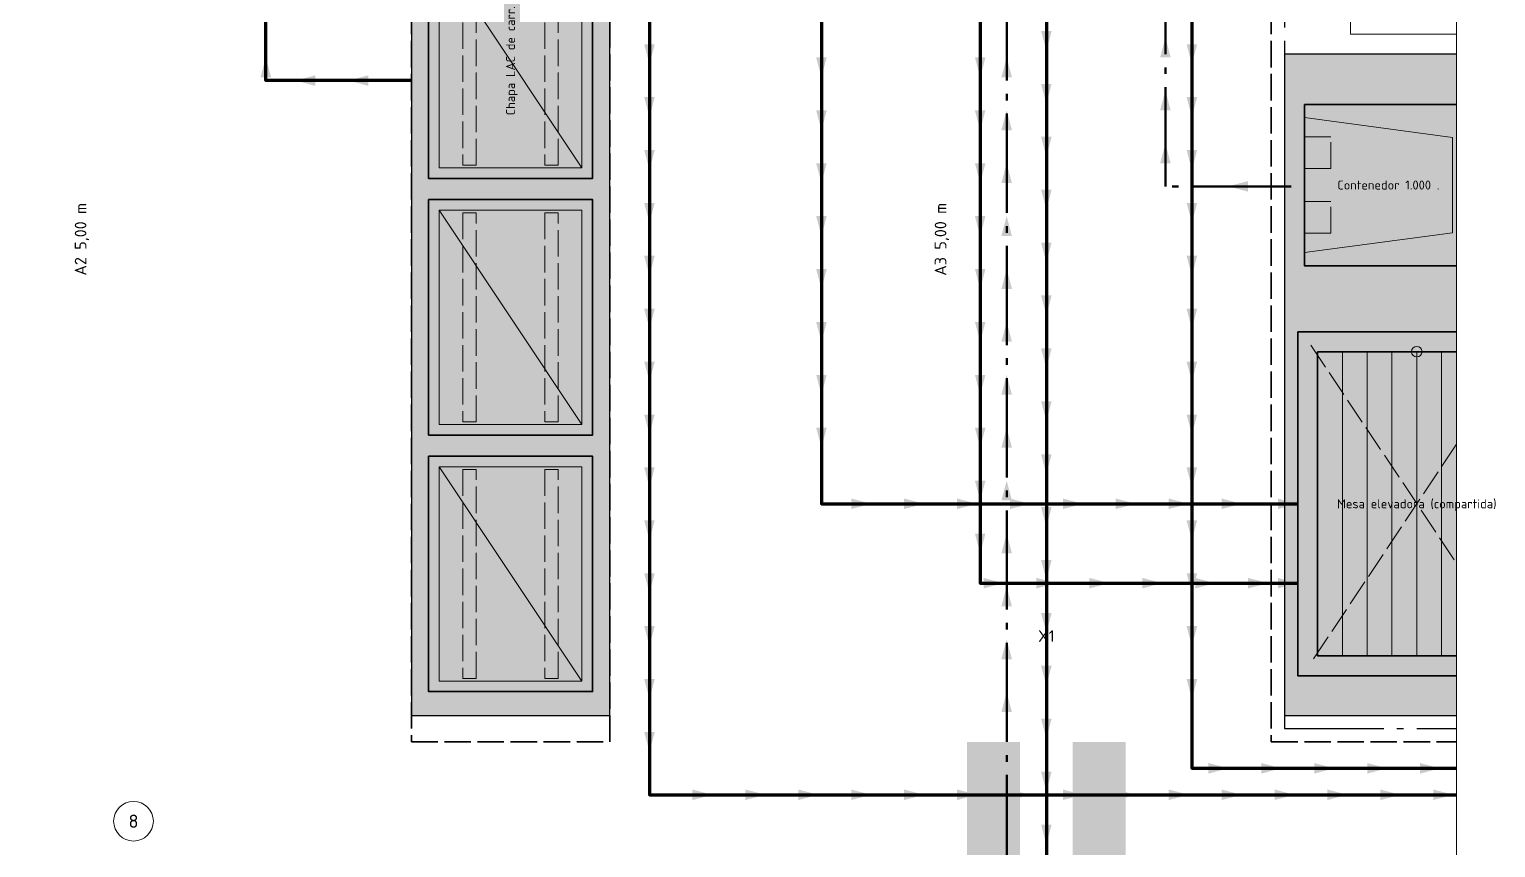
# Model space of a CAD drawing. Header units: millimetres. Extents: x 0 to 2430, y 0 to 841.
# Drawn here: x 367.2 to 588.9, y 287 to 410.8 of the extents above; entities that cross this region are included whole.
import ezdxf
from ezdxf.enums import TextEntityAlignment as Align

# ---------------------------------------------------------------- set-up
doc = ezdxf.new("R2010")
doc.units = ezdxf.units.MM
doc.linetypes.add('IRAM-E-TRAZOS', pattern=[5, 4, -1])
doc.linetypes.add('IRAM-F-TRAZO-PUNTO', pattern=[20, 15, -2, 1, -2])
for name, color, linetype, lineweight, true_color in [('A-AREA-TRABAJO', 30, 'CONTINUOUS', 13, 0xeb963c), ('A-EQUIPO', 30, 'CONTINUOUS', 35, 0xe67800), ('A-PASILLO', 2, 'IRAM-E-TRAZOS', 35, 0xd7a500), ('A-SENDA', 2, 'CONTINUOUS', 25, 0xd7a500), ('A-ZONA-LOG', 5, 'IRAM-F-TRAZO-PUNTO', 25, 0x285ac8)]:
    doc.layers.add(name, color=color, linetype=linetype, lineweight=lineweight, true_color=true_color)
for name, color, linetype, lineweight in [('A-EQUIPO-FINO', 8, 'CONTINUOUS', 13), ('A-EQUIPO-OCULTO', 8, 'IRAM-E-TRAZOS', 13), ('A-EQUIPO-RELLENO', 9, 'CONTINUOUS', 13), ('A-RELLENO', 9, 'CONTINUOUS', 13), ('A-SECTOR', 1, 'CONTINUOUS', 25), ('A-TEXTO', 7, 'CONTINUOUS', 18), ('F-MP', 5, 'CONTINUOUS', 70), ('F-SCRAP', 8, 'IRAM-F-TRAZO-PUNTO', 50)]:
    doc.layers.add(name, color=color, linetype=linetype, lineweight=lineweight)
doc.styles.add('ISO3098', font='isocpeur.ttf')

msp = doc.modelspace()

# ---------------------------------------------------------------- hatches: boundary and pattern name
at = {"layer": 'A-EQUIPO-RELLENO', "true_color": 0xe8ecf2}
h = msp.add_hatch(color=7, dxfattribs=at)
h.dxf.hatch_style = 1
h.paths.add_polyline_path([(427.6, 423.8), (427.6, 388.2), (452.4, 388.2), (452.4, 423.8)])
at = {"layer": 'A-EQUIPO-RELLENO', "true_color": 0xe6e6e6}
h = msp.add_hatch(color=7, dxfattribs=at)
h.dxf.hatch_style = 1
h.paths.add_polyline_path([(560, 375), (560, 399.4), (583, 399.4), (583, 375)])
at = {"layer": 'A-EQUIPO-RELLENO', "true_color": 0xe8ecf2}
h = msp.add_hatch(color=7, dxfattribs=at)
h.dxf.hatch_style = 1
h.paths.add_polyline_path([(427.6, 385), (427.6, 349.4), (452.4, 349.4), (452.4, 385)])
at = {"layer": 'A-EQUIPO-RELLENO', "true_color": 0xeeeeee}
h = msp.add_hatch(color=7, dxfattribs=at)
h.dxf.hatch_style = 1
h.paths.add_polyline_path([(559, 313), (559, 365), (583, 365), (583, 313)])
at = {"layer": 'A-EQUIPO-RELLENO', "true_color": 0xe8ecf2}
h = msp.add_hatch(color=7, dxfattribs=at)
h.dxf.hatch_style = 1
h.paths.add_polyline_path([(427.6, 346.2), (427.6, 310.6), (452.4, 310.6), (452.4, 346.2)])
at = {"layer": 'A-RELLENO', "true_color": 0xcde1f5}
h = msp.add_hatch(color=7, dxfattribs=at)
h.dxf.hatch_style = 1
h.paths.add_polyline_path([(425, 307), (455, 307), (455, 507), (425, 507)])
at = {"layer": 'A-RELLENO', "true_color": 0xfde4c8}
h = msp.add_hatch(color=7, dxfattribs=at)
h.dxf.hatch_style = 1
h.paths.add_polyline_path([(557, 307), (557, 407), (583, 407), (583, 307)])
at = {"layer": 'A-SENDA', "true_color": 0xd7a500}
h = msp.add_hatch(color=7, dxfattribs=at)
h.dxf.hatch_style = 1
h.paths.add_polyline_path([(509, 279), (517, 279), (517, 303), (509, 303)])
h = msp.add_hatch(color=7, dxfattribs=at)
h.dxf.hatch_style = 1
h.paths.add_polyline_path([(525, 279), (533, 279), (533, 303), (525, 303)])
at = {"layer": 'F-MP', "true_color": 0x0046c8}
h = msp.add_hatch(color=7, dxfattribs=at)
h.dxf.hatch_style = 1
h.paths.add_polyline_path([(521, 407.5), (521.8, 410.5), (520.2, 410.5)])
h = msp.add_hatch(color=7, dxfattribs=at)
h.dxf.hatch_style = 1
h.paths.add_polyline_path([(461, 405.5), (461.8, 408.5), (460.2, 408.5)])
h = msp.add_hatch(color=7, dxfattribs=at)
h.dxf.hatch_style = 1
h.paths.add_polyline_path([(543, 405.5), (543.8, 408.5), (542.2, 408.5)])
h = msp.add_hatch(color=7, dxfattribs=at)
h.dxf.hatch_style = 1
h.paths.add_polyline_path([(403, 406.5), (402.2, 403.5), (403.8, 403.5)])
h = msp.add_hatch(color=7, dxfattribs=at)
h.dxf.hatch_style = 1
h.paths.add_polyline_path([(487, 403.5), (487.8, 406.5), (486.2, 406.5)])
h = msp.add_hatch(color=7, dxfattribs=at)
h.dxf.hatch_style = 1
h.paths.add_polyline_path([(511, 403.5), (511.8, 406.5), (510.2, 406.5)])
h = msp.add_hatch(color=7, dxfattribs=at)
h.dxf.hatch_style = 1
h.paths.add_polyline_path([(407.5, 403), (410.5, 402.2), (410.5, 403.8)])
h = msp.add_hatch(color=7, dxfattribs=at)
h.dxf.hatch_style = 1
h.paths.add_polyline_path([(415.5, 403), (418.5, 402.2), (418.5, 403.8)])
h = msp.add_hatch(color=7, dxfattribs=at)
h.dxf.hatch_style = 1
h.paths.add_polyline_path([(521, 399.5), (521.8, 402.5), (520.2, 402.5)])
h = msp.add_hatch(color=7, dxfattribs=at)
h.dxf.hatch_style = 1
h.paths.add_polyline_path([(461, 397.5), (461.8, 400.5), (460.2, 400.5)])
h = msp.add_hatch(color=7, dxfattribs=at)
h.dxf.hatch_style = 1
h.paths.add_polyline_path([(543, 397.5), (543.8, 400.5), (542.2, 400.5)])
h = msp.add_hatch(color=7, dxfattribs=at)
h.dxf.hatch_style = 1
h.paths.add_polyline_path([(487, 395.5), (487.8, 398.5), (486.2, 398.5)])
h = msp.add_hatch(color=7, dxfattribs=at)
h.dxf.hatch_style = 1
h.paths.add_polyline_path([(511, 395.5), (511.8, 398.5), (510.2, 398.5)])
h = msp.add_hatch(color=7, dxfattribs=at)
h.dxf.hatch_style = 1
h.paths.add_polyline_path([(461, 389.5), (461.8, 392.5), (460.2, 392.5)])
h = msp.add_hatch(color=7, dxfattribs=at)
h.dxf.hatch_style = 1
h.paths.add_polyline_path([(521, 391.5), (521.8, 394.5), (520.2, 394.5)])
h = msp.add_hatch(color=7, dxfattribs=at)
h.dxf.hatch_style = 1
h.paths.add_polyline_path([(543, 389.5), (543.8, 392.5), (542.2, 392.5)])
h = msp.add_hatch(color=7, dxfattribs=at)
h.dxf.hatch_style = 1
h.paths.add_polyline_path([(487, 387.5), (487.8, 390.5), (486.2, 390.5)])
h = msp.add_hatch(color=7, dxfattribs=at)
h.dxf.hatch_style = 1
h.paths.add_polyline_path([(511, 387.5), (511.8, 390.5), (510.2, 390.5)])
h = msp.add_hatch(color=7, dxfattribs=at)
h.dxf.hatch_style = 1
h.paths.add_polyline_path([(521, 383.5), (521.8, 386.5), (520.2, 386.5)])
h = msp.add_hatch(color=7, dxfattribs=at)
h.dxf.hatch_style = 1
h.paths.add_polyline_path([(461, 381.5), (461.8, 384.5), (460.2, 384.5)])
h = msp.add_hatch(color=7, dxfattribs=at)
h.dxf.hatch_style = 1
h.paths.add_polyline_path([(543, 381.5), (543.8, 384.5), (542.2, 384.5)])
h = msp.add_hatch(color=7, dxfattribs=at)
h.dxf.hatch_style = 1
h.paths.add_polyline_path([(487, 379.5), (487.8, 382.5), (486.2, 382.5)])
h = msp.add_hatch(color=7, dxfattribs=at)
h.dxf.hatch_style = 1
h.paths.add_polyline_path([(511, 379.5), (511.8, 382.5), (510.2, 382.5)])
h = msp.add_hatch(color=7, dxfattribs=at)
h.dxf.hatch_style = 1
h.paths.add_polyline_path([(521, 375.5), (521.8, 378.5), (520.2, 378.5)])
h = msp.add_hatch(color=7, dxfattribs=at)
h.dxf.hatch_style = 1
h.paths.add_polyline_path([(461, 373.5), (461.8, 376.5), (460.2, 376.5)])
h = msp.add_hatch(color=7, dxfattribs=at)
h.dxf.hatch_style = 1
h.paths.add_polyline_path([(543, 373.5), (543.8, 376.5), (542.2, 376.5)])
h = msp.add_hatch(color=7, dxfattribs=at)
h.dxf.hatch_style = 1
h.paths.add_polyline_path([(487, 371.5), (487.8, 374.5), (486.2, 374.5)])
h = msp.add_hatch(color=7, dxfattribs=at)
h.dxf.hatch_style = 1
h.paths.add_polyline_path([(511, 371.5), (511.8, 374.5), (510.2, 374.5)])
h = msp.add_hatch(color=7, dxfattribs=at)
h.dxf.hatch_style = 1
h.paths.add_polyline_path([(521, 367.5), (521.8, 370.5), (520.2, 370.5)])
h = msp.add_hatch(color=7, dxfattribs=at)
h.dxf.hatch_style = 1
h.paths.add_polyline_path([(461, 365.5), (461.8, 368.5), (460.2, 368.5)])
h = msp.add_hatch(color=7, dxfattribs=at)
h.dxf.hatch_style = 1
h.paths.add_polyline_path([(543, 365.5), (543.8, 368.5), (542.2, 368.5)])
h = msp.add_hatch(color=7, dxfattribs=at)
h.dxf.hatch_style = 1
h.paths.add_polyline_path([(487, 363.5), (487.8, 366.5), (486.2, 366.5)])
h = msp.add_hatch(color=7, dxfattribs=at)
h.dxf.hatch_style = 1
h.paths.add_polyline_path([(511, 363.5), (511.8, 366.5), (510.2, 366.5)])
h = msp.add_hatch(color=7, dxfattribs=at)
h.dxf.hatch_style = 1
h.paths.add_polyline_path([(521, 359.5), (521.8, 362.5), (520.2, 362.5)])
h = msp.add_hatch(color=7, dxfattribs=at)
h.dxf.hatch_style = 1
h.paths.add_polyline_path([(461, 357.5), (461.8, 360.5), (460.2, 360.5)])
h = msp.add_hatch(color=7, dxfattribs=at)
h.dxf.hatch_style = 1
h.paths.add_polyline_path([(543, 357.5), (543.8, 360.5), (542.2, 360.5)])
h = msp.add_hatch(color=7, dxfattribs=at)
h.dxf.hatch_style = 1
h.paths.add_polyline_path([(487, 355.5), (487.8, 358.5), (486.2, 358.5)])
h = msp.add_hatch(color=7, dxfattribs=at)
h.dxf.hatch_style = 1
h.paths.add_polyline_path([(511, 355.5), (511.8, 358.5), (510.2, 358.5)])
h = msp.add_hatch(color=7, dxfattribs=at)
h.dxf.hatch_style = 1
h.paths.add_polyline_path([(461, 349.5), (461.8, 352.5), (460.2, 352.5)])
h = msp.add_hatch(color=7, dxfattribs=at)
h.dxf.hatch_style = 1
h.paths.add_polyline_path([(521, 351.5), (521.8, 354.5), (520.2, 354.5)])
h = msp.add_hatch(color=7, dxfattribs=at)
h.dxf.hatch_style = 1
h.paths.add_polyline_path([(543, 349.5), (543.8, 352.5), (542.2, 352.5)])
h = msp.add_hatch(color=7, dxfattribs=at)
h.dxf.hatch_style = 1
h.paths.add_polyline_path([(487, 347.5), (487.8, 350.5), (486.2, 350.5)])
h = msp.add_hatch(color=7, dxfattribs=at)
h.dxf.hatch_style = 1
h.paths.add_polyline_path([(511, 347.5), (511.8, 350.5), (510.2, 350.5)])
h = msp.add_hatch(color=7, dxfattribs=at)
h.dxf.hatch_style = 1
h.paths.add_polyline_path([(521, 343.5), (521.8, 346.5), (520.2, 346.5)])
h = msp.add_hatch(color=7, dxfattribs=at)
h.dxf.hatch_style = 1
h.paths.add_polyline_path([(461, 341.5), (461.8, 344.5), (460.2, 344.5)])
h = msp.add_hatch(color=7, dxfattribs=at)
h.dxf.hatch_style = 1
h.paths.add_polyline_path([(543, 341.5), (543.8, 344.5), (542.2, 344.5)])
h = msp.add_hatch(color=7, dxfattribs=at)
h.dxf.hatch_style = 1
h.paths.add_polyline_path([(511, 339.5), (511.8, 342.5), (510.2, 342.5)])
h = msp.add_hatch(color=7, dxfattribs=at)
h.dxf.hatch_style = 1
h.paths.add_polyline_path([(494.5, 339), (491.5, 339.8), (491.5, 338.2)])
h = msp.add_hatch(color=7, dxfattribs=at)
h.dxf.hatch_style = 1
h.paths.add_polyline_path([(502.5, 339), (499.5, 339.8), (499.5, 338.2)])
h = msp.add_hatch(color=7, dxfattribs=at)
h.dxf.hatch_style = 1
h.paths.add_polyline_path([(510.5, 339), (507.5, 339.8), (507.5, 338.2)])
h = msp.add_hatch(color=7, dxfattribs=at)
h.dxf.hatch_style = 1
h.paths.add_polyline_path([(518.5, 339), (515.5, 339.8), (515.5, 338.2)])
h = msp.add_hatch(color=7, dxfattribs=at)
h.dxf.hatch_style = 1
h.paths.add_polyline_path([(526.5, 339), (523.5, 339.8), (523.5, 338.2)])
h = msp.add_hatch(color=7, dxfattribs=at)
h.dxf.hatch_style = 1
h.paths.add_polyline_path([(534.5, 339), (531.5, 339.8), (531.5, 338.2)])
h = msp.add_hatch(color=7, dxfattribs=at)
h.dxf.hatch_style = 1
h.paths.add_polyline_path([(542.5, 339), (539.5, 339.8), (539.5, 338.2)])
h = msp.add_hatch(color=7, dxfattribs=at)
h.dxf.hatch_style = 1
h.paths.add_polyline_path([(550.5, 339), (547.5, 339.8), (547.5, 338.2)])
h = msp.add_hatch(color=7, dxfattribs=at)
h.dxf.hatch_style = 1
h.paths.add_polyline_path([(559, 339), (556, 339.8), (556, 338.2)])
h = msp.add_hatch(color=7, dxfattribs=at)
h.dxf.hatch_style = 1
h.paths.add_polyline_path([(521, 335.5), (521.8, 338.5), (520.2, 338.5)])
h = msp.add_hatch(color=7, dxfattribs=at)
h.dxf.hatch_style = 1
h.paths.add_polyline_path([(461, 333.5), (461.8, 336.5), (460.2, 336.5)])
h = msp.add_hatch(color=7, dxfattribs=at)
h.dxf.hatch_style = 1
h.paths.add_polyline_path([(543, 333.5), (543.8, 336.5), (542.2, 336.5)])
h = msp.add_hatch(color=7, dxfattribs=at)
h.dxf.hatch_style = 1
h.paths.add_polyline_path([(511, 331.5), (511.8, 334.5), (510.2, 334.5)])
h = msp.add_hatch(color=7, dxfattribs=at)
h.dxf.hatch_style = 1
h.paths.add_polyline_path([(521, 327.5), (521.8, 330.5), (520.2, 330.5)])
h = msp.add_hatch(color=7, dxfattribs=at)
h.dxf.hatch_style = 1
h.paths.add_polyline_path([(461, 325.5), (461.8, 328.5), (460.2, 328.5)])
h = msp.add_hatch(color=7, dxfattribs=at)
h.dxf.hatch_style = 1
h.paths.add_polyline_path([(543, 325.5), (543.8, 328.5), (542.2, 328.5)])
h = msp.add_hatch(color=7, dxfattribs=at)
h.dxf.hatch_style = 1
h.paths.add_polyline_path([(514.5, 327), (511.5, 327.8), (511.5, 326.2)])
h = msp.add_hatch(color=7, dxfattribs=at)
h.dxf.hatch_style = 1
h.paths.add_polyline_path([(522.5, 327), (519.5, 327.8), (519.5, 326.2)])
h = msp.add_hatch(color=7, dxfattribs=at)
h.dxf.hatch_style = 1
h.paths.add_polyline_path([(530.5, 327), (527.5, 327.8), (527.5, 326.2)])
h = msp.add_hatch(color=7, dxfattribs=at)
h.dxf.hatch_style = 1
h.paths.add_polyline_path([(538.5, 327), (535.5, 327.8), (535.5, 326.2)])
h = msp.add_hatch(color=7, dxfattribs=at)
h.dxf.hatch_style = 1
h.paths.add_polyline_path([(546.5, 327), (543.5, 327.8), (543.5, 326.2)])
h = msp.add_hatch(color=7, dxfattribs=at)
h.dxf.hatch_style = 1
h.paths.add_polyline_path([(554.5, 327), (551.5, 327.8), (551.5, 326.2)])
h = msp.add_hatch(color=7, dxfattribs=at)
h.dxf.hatch_style = 1
h.paths.add_polyline_path([(559, 327), (556, 327.8), (556, 326.2)])
h = msp.add_hatch(color=7, dxfattribs=at)
h.dxf.hatch_style = 1
h.paths.add_polyline_path([(521, 319.5), (521.8, 322.5), (520.2, 322.5)])
h = msp.add_hatch(color=7, dxfattribs=at)
h.dxf.hatch_style = 1
h.paths.add_polyline_path([(461, 317.5), (461.8, 320.5), (460.2, 320.5)])
h = msp.add_hatch(color=7, dxfattribs=at)
h.dxf.hatch_style = 1
h.paths.add_polyline_path([(543, 317.5), (543.8, 320.5), (542.2, 320.5)])
h = msp.add_hatch(color=7, dxfattribs=at)
h.dxf.hatch_style = 1
h.paths.add_polyline_path([(521, 311.5), (521.8, 314.5), (520.2, 314.5)])
h = msp.add_hatch(color=7, dxfattribs=at)
h.dxf.hatch_style = 1
h.paths.add_polyline_path([(461, 309.5), (461.8, 312.5), (460.2, 312.5)])
h = msp.add_hatch(color=7, dxfattribs=at)
h.dxf.hatch_style = 1
h.paths.add_polyline_path([(543, 309.5), (543.8, 312.5), (542.2, 312.5)])
h = msp.add_hatch(color=7, dxfattribs=at)
h.dxf.hatch_style = 1
h.paths.add_polyline_path([(521, 303.5), (521.8, 306.5), (520.2, 306.5)])
h = msp.add_hatch(color=7, dxfattribs=at)
h.dxf.hatch_style = 1
h.paths.add_polyline_path([(461, 301.5), (461.8, 304.5), (460.2, 304.5)])
h = msp.add_hatch(color=7, dxfattribs=at)
h.dxf.hatch_style = 1
h.paths.add_polyline_path([(548.5, 299), (545.5, 299.8), (545.5, 298.2)])
h = msp.add_hatch(color=7, dxfattribs=at)
h.dxf.hatch_style = 1
h.paths.add_polyline_path([(556.5, 299), (553.5, 299.8), (553.5, 298.2)])
h = msp.add_hatch(color=7, dxfattribs=at)
h.dxf.hatch_style = 1
h.paths.add_polyline_path([(564.5, 299), (561.5, 299.8), (561.5, 298.2)])
h = msp.add_hatch(color=7, dxfattribs=at)
h.dxf.hatch_style = 1
h.paths.add_polyline_path([(572.5, 299), (569.5, 299.8), (569.5, 298.2)])
h = msp.add_hatch(color=7, dxfattribs=at)
h.dxf.hatch_style = 1
h.paths.add_polyline_path([(580.5, 299), (577.5, 299.8), (577.5, 298.2)])
h = msp.add_hatch(color=7, dxfattribs=at)
h.dxf.hatch_style = 1
h.paths.add_polyline_path([(521, 295.5), (521.8, 298.5), (520.2, 298.5)])
h = msp.add_hatch(color=7, dxfattribs=at)
h.dxf.hatch_style = 1
h.paths.add_polyline_path([(470.5, 295), (467.5, 295.8), (467.5, 294.2)])
h = msp.add_hatch(color=7, dxfattribs=at)
h.dxf.hatch_style = 1
h.paths.add_polyline_path([(478.5, 295), (475.5, 295.8), (475.5, 294.2)])
h = msp.add_hatch(color=7, dxfattribs=at)
h.dxf.hatch_style = 1
h.paths.add_polyline_path([(486.5, 295), (483.5, 295.8), (483.5, 294.2)])
h = msp.add_hatch(color=7, dxfattribs=at)
h.dxf.hatch_style = 1
h.paths.add_polyline_path([(494.5, 295), (491.5, 295.8), (491.5, 294.2)])
h = msp.add_hatch(color=7, dxfattribs=at)
h.dxf.hatch_style = 1
h.paths.add_polyline_path([(502.5, 295), (499.5, 295.8), (499.5, 294.2)])
h = msp.add_hatch(color=7, dxfattribs=at)
h.dxf.hatch_style = 1
h.paths.add_polyline_path([(510.5, 295), (507.5, 295.8), (507.5, 294.2)])
h = msp.add_hatch(color=7, dxfattribs=at)
h.dxf.hatch_style = 1
h.paths.add_polyline_path([(518.5, 295), (515.5, 295.8), (515.5, 294.2)])
h = msp.add_hatch(color=7, dxfattribs=at)
h.dxf.hatch_style = 1
h.paths.add_polyline_path([(526.5, 295), (523.5, 295.8), (523.5, 294.2)])
h = msp.add_hatch(color=7, dxfattribs=at)
h.dxf.hatch_style = 1
h.paths.add_polyline_path([(534.5, 295), (531.5, 295.8), (531.5, 294.2)])
h = msp.add_hatch(color=7, dxfattribs=at)
h.dxf.hatch_style = 1
h.paths.add_polyline_path([(542.5, 295), (539.5, 295.8), (539.5, 294.2)])
h = msp.add_hatch(color=7, dxfattribs=at)
h.dxf.hatch_style = 1
h.paths.add_polyline_path([(550.5, 295), (547.5, 295.8), (547.5, 294.2)])
h = msp.add_hatch(color=7, dxfattribs=at)
h.dxf.hatch_style = 1
h.paths.add_polyline_path([(558.5, 295), (555.5, 295.8), (555.5, 294.2)])
h = msp.add_hatch(color=7, dxfattribs=at)
h.dxf.hatch_style = 1
h.paths.add_polyline_path([(566.5, 295), (563.5, 295.8), (563.5, 294.2)])
h = msp.add_hatch(color=7, dxfattribs=at)
h.dxf.hatch_style = 1
h.paths.add_polyline_path([(574.5, 295), (571.5, 295.8), (571.5, 294.2)])
h = msp.add_hatch(color=7, dxfattribs=at)
h.dxf.hatch_style = 1
h.paths.add_polyline_path([(582.5, 295), (579.5, 295.8), (579.5, 294.2)])
h = msp.add_hatch(color=7, dxfattribs=at)
h.dxf.hatch_style = 1
h.paths.add_polyline_path([(521, 287.5), (521.8, 290.5), (520.2, 290.5)])
at = {"layer": 'F-SCRAP', "true_color": 0x787878}
h = msp.add_hatch(color=7, dxfattribs=at)
h.dxf.hatch_style = 1
h.paths.add_polyline_path([(539, 409.5), (538.2, 406.5), (539.8, 406.5)])
h = msp.add_hatch(color=7, dxfattribs=at)
h.dxf.hatch_style = 1
h.paths.add_polyline_path([(515, 406.5), (514.2, 403.5), (515.8, 403.5)])
h = msp.add_hatch(color=7, dxfattribs=at)
h.dxf.hatch_style = 1
h.paths.add_polyline_path([(539, 401.5), (538.2, 398.5), (539.8, 398.5)])
h = msp.add_hatch(color=7, dxfattribs=at)
h.dxf.hatch_style = 1
h.paths.add_polyline_path([(515, 398.5), (514.2, 395.5), (515.8, 395.5)])
h = msp.add_hatch(color=7, dxfattribs=at)
h.dxf.hatch_style = 1
h.paths.add_polyline_path([(539, 393.5), (538.2, 390.5), (539.8, 390.5)])
h = msp.add_hatch(color=7, dxfattribs=at)
h.dxf.hatch_style = 1
h.paths.add_polyline_path([(515, 390.5), (514.2, 387.5), (515.8, 387.5)])
h = msp.add_hatch(color=7, dxfattribs=at)
h.dxf.hatch_style = 1
h.paths.add_polyline_path([(548.5, 387), (551.5, 386.2), (551.5, 387.8)])
h = msp.add_hatch(color=7, dxfattribs=at)
h.dxf.hatch_style = 1
h.paths.add_polyline_path([(515, 382.5), (514.2, 379.5), (515.8, 379.5)])
h = msp.add_hatch(color=7, dxfattribs=at)
h.dxf.hatch_style = 1
h.paths.add_polyline_path([(515, 374.5), (514.2, 371.5), (515.8, 371.5)])
h = msp.add_hatch(color=7, dxfattribs=at)
h.dxf.hatch_style = 1
h.paths.add_polyline_path([(515, 366.5), (514.2, 363.5), (515.8, 363.5)])
h = msp.add_hatch(color=7, dxfattribs=at)
h.dxf.hatch_style = 1
h.paths.add_polyline_path([(515, 358.5), (514.2, 355.5), (515.8, 355.5)])
h = msp.add_hatch(color=7, dxfattribs=at)
h.dxf.hatch_style = 1
h.paths.add_polyline_path([(515, 350.5), (514.2, 347.5), (515.8, 347.5)])
h = msp.add_hatch(color=7, dxfattribs=at)
h.dxf.hatch_style = 1
h.paths.add_polyline_path([(515, 342.5), (514.2, 339.5), (515.8, 339.5)])
h = msp.add_hatch(color=7, dxfattribs=at)
h.dxf.hatch_style = 1
h.paths.add_polyline_path([(515, 334.5), (514.2, 331.5), (515.8, 331.5)])
h = msp.add_hatch(color=7, dxfattribs=at)
h.dxf.hatch_style = 1
h.paths.add_polyline_path([(515, 326.5), (514.2, 323.5), (515.8, 323.5)])
h = msp.add_hatch(color=7, dxfattribs=at)
h.dxf.hatch_style = 1
h.paths.add_polyline_path([(515, 318.5), (514.2, 315.5), (515.8, 315.5)])
h = msp.add_hatch(color=7, dxfattribs=at)
h.dxf.hatch_style = 1
h.paths.add_polyline_path([(515, 310.5), (514.2, 307.5), (515.8, 307.5)])
h = msp.add_hatch(color=7, dxfattribs=at)
h.dxf.hatch_style = 1
h.paths.add_polyline_path([(515, 302.5), (514.2, 299.5), (515.8, 299.5)])
h = msp.add_hatch(color=7, dxfattribs=at)
h.dxf.hatch_style = 1
h.paths.add_polyline_path([(515, 294.5), (514.2, 291.5), (515.8, 291.5)])

# ---------------------------------------------------------------- linework, layer by layer
at = {"layer": 'A-AREA-TRABAJO'}
msp.add_lwpolyline([(583, 410), (567, 410), (567, 553), (583, 553)], dxfattribs=at)
at = {"layer": 'A-EQUIPO'}
for points in [[(427.6, 423.8), (427.6, 388.2), (452.4, 388.2), (452.4, 423.8)], [(427.6, 385), (427.6, 349.4), (452.4, 349.4), (452.4, 385)], [(427.6, 346.2), (427.6, 310.6), (452.4, 310.6), (452.4, 346.2)]]:
    msp.add_lwpolyline(points, close=True, dxfattribs=at)
for points in [[(560, 399.4), (560, 375), (583, 375)], [(583, 399.4), (560, 399.4)], [(559, 365), (559, 313), (583, 313)], [(583, 365), (559, 365)], [(562, 362), (562, 316), (583, 316)], [(583, 362), (562, 362)]]:
    msp.add_lwpolyline(points, dxfattribs=at)
at = {"layer": 'A-EQUIPO-FINO'}
for p, q in [((429.2, 422.2), (450.8, 389.8)), ((429.2, 383.4), (450.8, 351)), ((565.75, 362), (565.75, 316)), ((569.5, 362), (569.5, 316)), ((573.25, 362), (573.25, 316)), ((577, 362), (577, 316)), ((580.75, 362), (580.75, 316)), ((429.2, 344.6), (450.8, 312.2))]:
    msp.add_line(p, q, dxfattribs=at)
for points in [[(429.2, 422.2), (429.2, 389.8), (450.8, 389.8), (450.8, 422.2)], [(429.2, 383.4), (429.2, 351), (450.8, 351), (450.8, 383.4)], [(429.2, 344.6), (429.2, 312.2), (450.8, 312.2), (450.8, 344.6)]]:
    msp.add_lwpolyline(points, close=True, dxfattribs=at)
msp.add_lwpolyline([(560, 397.4), (582.4, 394.4), (582.4, 380), (560, 377)], dxfattribs=at)
msp.add_circle((577, 362), 0.8, dxfattribs=at)
at = {"layer": 'A-EQUIPO-OCULTO'}
for p, q in [((561, 363), (583, 330)), ((583, 348), (561, 315))]:
    msp.add_line(p, q, dxfattribs=at)
for points in [[(432.8, 421.8), (432.8, 390.2), (434.8, 390.2), (434.8, 421.8)], [(445.2, 421.8), (445.2, 390.2), (447.2, 390.2), (447.2, 421.8)], [(560, 394.48), (560, 389.68), (564, 389.68), (564, 394.48)], [(560, 384.72), (560, 379.92), (564, 379.92), (564, 384.72)], [(432.8, 383), (432.8, 351.4), (434.8, 351.4), (434.8, 383)], [(445.2, 383), (445.2, 351.4), (447.2, 351.4), (447.2, 383)], [(432.8, 344.2), (432.8, 312.6), (434.8, 312.6), (434.8, 344.2)], [(445.2, 344.2), (445.2, 312.6), (447.2, 312.6), (447.2, 344.2)]]:
    msp.add_lwpolyline(points, close=True, dxfattribs=at)
at = {"layer": 'A-PASILLO'}
for p, q in [((425, 559), (425, 303)), ((455, 303), (455, 559)), ((555, 559), (555, 303)), ((425, 303), (455, 303)), ((555, 303), (583, 303))]:
    msp.add_line(p, q, dxfattribs=at)
at = {"layer": 'A-SECTOR'}
msp.add_lwpolyline([(425, 307), (455, 307), (455, 507), (425, 507)], close=True, dxfattribs=at)
for points in [[(583, 407), (557, 407), (557, 307)], [(557, 307), (583, 307)]]:
    msp.add_lwpolyline(points, dxfattribs=at)
at = {"layer": 'A-TEXTO'}
msp.add_lwpolyline([(33, 191), (583, 191), (583, 795), (33, 795)], close=True, dxfattribs=at)
msp.add_circle((383, 291), 3, dxfattribs=at)
at = {"layer": 'A-ZONA-LOG'}
for points in [[(583, 689), (557, 689), (557, 305)], [(557, 305), (583, 305)]]:
    msp.add_lwpolyline(points, dxfattribs=at)
at = {"layer": 'F-MP'}
for points in [[(207, 795), (207, 691), (207, 627), (521, 627), (521, 215), (583, 215)], [(501, 661), (501, 635), (543, 635), (543, 299), (583, 299)], [(325, 355), (343, 355), (343, 599), (487, 599), (487, 339), (559, 339)], [(425, 403), (403, 403), (403, 587), (511, 587), (511, 327), (559, 327)], [(195, 337), (195, 575), (461, 575), (461, 295), (583, 295)]]:
    msp.add_lwpolyline(points, dxfattribs=at)
at = {"layer": 'F-SCRAP'}
for points in [[(583, 263), (515, 263), (515, 639), (107, 639), (107, 691), (39, 739)], [(558, 387), (539, 387), (539, 631), (127, 631), (127, 691), (39, 731)]]:
    msp.add_lwpolyline(points, dxfattribs=at)

# ---------------------------------------------------------------- texts
at = {"layer": 'A-TEXTO', "style": 'ISO3098'}
for s, height, p in [('Chapa LAC de carr.', 1.364, (440, 406)), ('A2 5,00 m', 1.76, (375, 379)), ('A3 5,00 m', 1.76, (505, 379))]:
    msp.add_text(s, height=height, rotation=90, dxfattribs=at).set_placement(p, align=Align.MIDDLE_CENTER)
for s, height, p in [('Contenedor 1.000 .', 1.364, (572.7, 387.2)), ('Mesa elevadora (compartida)', 1.364, (577, 339)), ('X1', 1.76, (521, 319)), ('8', 2, (383, 291))]:
    msp.add_text(s, height=height, dxfattribs=at).set_placement(p, align=Align.MIDDLE_CENTER)

doc.saveas('drawing.dxf')
